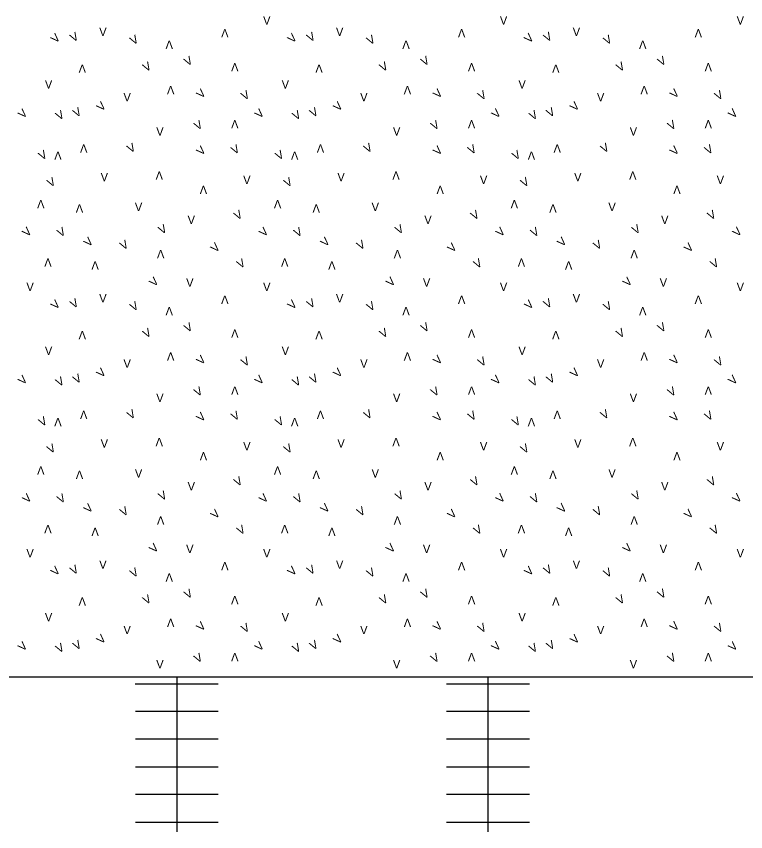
# Model space of a CAD drawing. Extents: x 1007 to 1035.5, y 1000.5 to 1021.5.
# Drawn here: x 1020.634 to 1022.393, y 1009.125 to 1011.089 of the extents above; entities that cross this region are included whole.
import ezdxf

# ---------------------------------------------------------------- set-up
doc = ezdxf.new("R2010")
doc.units = 0
doc.layers.add('Level 1', color=7, linetype='Continuous')
doc.layers.add('Level 2', color=7, linetype='Continuous')

msp = doc.modelspace()

# ---------------------------------------------------------------- linework, layer by layer
at = {"layer": 'Level 1'}
for p, q in [((1028.0419, 1009.4968), (1019.5419, 1009.4968)), ((1020.9213, 1009.4813), (1021.1213, 1009.4813)), ((1021.6713, 1009.4813), (1021.8713, 1009.4813)), ((1020.9214, 1009.4147), (1021.1213, 1009.4147)), ((1021.6714, 1009.4147), (1021.8713, 1009.4147)), ((1020.9214, 1009.348), (1021.1213, 1009.348)), ((1021.6714, 1009.348), (1021.8713, 1009.348)), ((1020.9214, 1009.2813), (1021.1213, 1009.2813)), ((1021.6714, 1009.2813), (1021.8713, 1009.2813)), ((1020.9214, 1009.2147), (1021.1213, 1009.2147)), ((1021.6714, 1009.2147), (1021.8713, 1009.2147)), ((1020.9214, 1009.148), (1021.1213, 1009.148)), ((1021.6714, 1009.148), (1021.8713, 1009.148))]:
    msp.add_line(p, q, dxfattribs=at)
at = {"layer": 'Level 2'}
for p, q in [((1021.0213, 1009.4968), (1021.0213, 1009.1247)), ((1021.7713, 1009.4968), (1021.7713, 1009.1247))]:
    msp.add_line(p, q, dxfattribs=at)

# ---------------------------------------------------------------- texts
at = {"layer": 'Level 1'}
for p in [(1021.2293, 1011.0692), (1021.8, 1011.0692), (1022.3707, 1011.0692), (1020.8343, 1011.0417), (1021.4049, 1011.0417), (1021.9756, 1011.0417), (1020.7033, 1010.9152), (1021.274, 1010.9152), (1021.8447, 1010.9152), (1020.8927, 1010.8843), (1021.4633, 1010.8843), (1022.034, 1010.8843), (1020.9717, 1010.8018), (1021.5423, 1010.8018), (1022.113, 1010.8018), (1020.8377, 1010.6919), (1021.1813, 1010.685), (1021.4083, 1010.6919), (1021.7519, 1010.685), (1021.979, 1010.6919), (1022.3226, 1010.685), (1020.9202, 1010.6198), (1021.4908, 1010.6198), (1022.0615, 1010.6198), (1021.0473, 1010.5888), (1021.6179, 1010.5888), (1022.1886, 1010.5888), (1020.6587, 1010.4273), (1021.0438, 1010.4377), (1021.2293, 1010.4273), (1021.6145, 1010.4377), (1021.8, 1010.4273), (1022.1852, 1010.4377), (1022.3707, 1010.4273), (1020.8343, 1010.3998), (1021.4049, 1010.3998), (1021.9756, 1010.3998), (1020.7033, 1010.2733), (1021.274, 1010.2733), (1021.8447, 1010.2733), (1020.8927, 1010.2424), (1021.4633, 1010.2424), (1022.034, 1010.2424), (1020.9717, 1010.16), (1021.5423, 1010.16), (1022.113, 1010.16), (1020.8377, 1010.0501), (1021.4083, 1010.0501), (1021.979, 1010.0501), (1021.1813, 1010.0432), (1021.7519, 1010.0432), (1022.3226, 1010.0432), (1020.9202, 1009.9779), (1021.4908, 1009.9779), (1022.0615, 1009.9779), (1021.0473, 1009.947), (1021.6179, 1009.947), (1022.1886, 1009.947), (1021.0438, 1009.7958), (1021.6145, 1009.7958), (1022.1852, 1009.7958), (1020.6587, 1009.7855), (1021.2293, 1009.7855), (1021.8, 1009.7855), (1022.3707, 1009.7855), (1020.8343, 1009.758), (1021.4049, 1009.758), (1021.9756, 1009.758), (1020.7033, 1009.6315), (1021.274, 1009.6315), (1021.8447, 1009.6315), (1020.8927, 1009.6006), (1021.4633, 1009.6006), (1022.034, 1009.6006), (1020.9717, 1009.5182), (1021.5423, 1009.5182), (1022.113, 1009.5182)]:
    msp.add_text('V', height=0.02, dxfattribs=at).set_placement(p)
for rotation, p in [(45, (1020.7294, 1011.0229)), (30, (1020.7713, 1011.0262)), (180, (1021.146, 1011.0583)), (45, (1021.3001, 1011.0229)), (30, (1021.342, 1011.0262)), (180, (1021.7167, 1011.0583)), (45, (1021.8708, 1011.0229)), (30, (1021.9127, 1011.0262)), (180, (1022.2873, 1011.0583)), (30, (1020.9157, 1011.0193)), (180, (1021.012, 1011.0308)), (30, (1021.4863, 1011.0193)), (180, (1021.5827, 1011.0308)), (30, (1022.057, 1011.0193)), (180, (1022.1533, 1011.0308)), (30, (1021.0463, 1010.9683)), (30, (1021.6169, 1010.9683)), (30, (1022.1876, 1010.9683)), (180, (1020.8024, 1010.973)), (30, (1020.9466, 1010.9546)), (180, (1021.17, 1010.9764)), (180, (1021.3731, 1010.973)), (30, (1021.5173, 1010.9546)), (180, (1021.7407, 1010.9764)), (180, (1021.9438, 1010.973)), (30, (1022.0879, 1010.9546)), (180, (1022.3113, 1010.9764)), (180, (1021.0154, 1010.9214)), (45, (1021.0803, 1010.8896)), (180, (1021.5861, 1010.9214)), (45, (1021.6509, 1010.8896)), (180, (1022.1568, 1010.9214)), (45, (1022.2216, 1010.8896)), (30, (1021.1837, 1010.8858)), (30, (1021.7543, 1010.8858)), (30, (1022.325, 1010.8858)), (45, (1020.8398, 1010.8587)), (45, (1021.4104, 1010.8587)), (45, (1021.9811, 1010.8587)), (45, (1020.6504, 1010.8414)), (30, (1020.7367, 1010.8378)), (30, (1020.7783, 1010.8447)), (45, (1021.2211, 1010.8414)), (30, (1021.3073, 1010.8378)), (30, (1021.3489, 1010.8447)), (45, (1021.7918, 1010.8414)), (30, (1021.878, 1010.8378)), (30, (1021.9196, 1010.8447)), (45, (1022.3624, 1010.8414)), (30, (1021.0703, 1010.8138)), (180, (1021.17, 1010.839)), (30, (1021.6409, 1010.8138)), (180, (1021.7407, 1010.839)), (30, (1022.2116, 1010.8138)), (180, (1022.3113, 1010.839)), (180, (1020.8058, 1010.7806)), (30, (1020.9088, 1010.7588)), (45, (1021.0803, 1010.7522)), (30, (1021.1596, 1010.7553)), (180, (1021.3765, 1010.7806)), (30, (1021.4794, 1010.7588)), (45, (1021.6509, 1010.7522)), (30, (1021.7303, 1010.7553)), (180, (1021.9472, 1010.7806)), (30, (1022.0501, 1010.7588)), (45, (1022.2216, 1010.7522)), (30, (1022.3009, 1010.7553)), (30, (1020.6954, 1010.7416)), (180, (1020.7437, 1010.7634)), (30, (1021.2661, 1010.7416)), (180, (1021.3143, 1010.7634)), (30, (1021.8368, 1010.7416)), (180, (1021.885, 1010.7634)), (30, (1020.716, 1010.6763)), (180, (1020.9879, 1010.7153)), (30, (1021.2867, 1010.6763)), (180, (1021.5586, 1010.7153)), (30, (1021.8573, 1010.6763)), (180, (1022.1293, 1010.7153)), (180, (1021.0944, 1010.681)), (180, (1021.6651, 1010.681)), (180, (1022.2358, 1010.681)), (180, (1020.7024, 1010.6466)), (180, (1021.2731, 1010.6466)), (180, (1021.8438, 1010.6466)), (180, (1020.7956, 1010.6363)), (30, (1021.1664, 1010.5973)), (180, (1021.3663, 1010.6363)), (30, (1021.7371, 1010.5973)), (180, (1021.9369, 1010.6363)), (30, (1022.3078, 1010.5973)), (45, (1020.6607, 1010.5563)), (30, (1020.7401, 1010.5561)), (30, (1020.9843, 1010.5629)), (45, (1021.2313, 1010.5563)), (30, (1021.3108, 1010.5561)), (30, (1021.555, 1010.5629)), (45, (1021.802, 1010.5563)), (30, (1021.8814, 1010.5561)), (30, (1022.1257, 1010.5629)), (45, (1022.3727, 1010.5563)), (45, (1020.8088, 1010.5323)), (45, (1021.3795, 1010.5323)), (45, (1021.9502, 1010.5323)), (30, (1020.8916, 1010.5252)), (45, (1021.1146, 1010.5185)), (30, (1021.4623, 1010.5252)), (45, (1021.6853, 1010.5185)), (30, (1022.0329, 1010.5252)), (45, (1022.2559, 1010.5185)), (180, (1020.9913, 1010.5263)), (180, (1021.562, 1010.5263)), (180, (1022.1327, 1010.5263)), (180, (1020.7196, 1010.5058)), (30, (1021.1733, 1010.4805)), (180, (1021.2903, 1010.5058)), (30, (1021.744, 1010.4805)), (180, (1021.8609, 1010.5058)), (30, (1022.3147, 1010.4805)), (180, (1020.8333, 1010.4989)), (180, (1021.404, 1010.4989)), (180, (1021.9747, 1010.4989)), (45, (1020.9668, 1010.4361)), (45, (1021.5375, 1010.4361)), (45, (1022.1082, 1010.4361)), (45, (1020.7294, 1010.3811)), (30, (1020.7713, 1010.3843)), (30, (1020.9157, 1010.3774)), (180, (1021.146, 1010.4164)), (45, (1021.3001, 1010.3811)), (30, (1021.342, 1010.3843)), (30, (1021.4863, 1010.3774)), (180, (1021.7167, 1010.4164)), (45, (1021.8708, 1010.3811)), (30, (1021.9127, 1010.3843)), (30, (1022.057, 1010.3774)), (180, (1022.2873, 1010.4164)), (180, (1021.012, 1010.3889)), (180, (1021.5827, 1010.3889)), (180, (1022.1533, 1010.3889)), (30, (1021.0463, 1010.3265)), (30, (1021.6169, 1010.3265)), (30, (1022.1876, 1010.3265)), (180, (1020.8024, 1010.3312)), (30, (1020.9466, 1010.3128)), (180, (1021.17, 1010.3346)), (180, (1021.3731, 1010.3312)), (30, (1021.5173, 1010.3128)), (180, (1021.7407, 1010.3346)), (180, (1021.9438, 1010.3312)), (30, (1022.0879, 1010.3128)), (180, (1022.3113, 1010.3346)), (180, (1021.0154, 1010.2796)), (45, (1021.0803, 1010.2478)), (30, (1021.1837, 1010.244)), (180, (1021.5861, 1010.2796)), (45, (1021.6509, 1010.2478)), (30, (1021.7543, 1010.244)), (180, (1022.1568, 1010.2796)), (45, (1022.2216, 1010.2478)), (30, (1022.325, 1010.244)), (45, (1020.6504, 1010.1996)), (30, (1020.7783, 1010.2028)), (45, (1020.8398, 1010.2168)), (45, (1021.2211, 1010.1996)), (30, (1021.3489, 1010.2028)), (45, (1021.4104, 1010.2168)), (45, (1021.7918, 1010.1996)), (30, (1021.9196, 1010.2028)), (45, (1021.9811, 1010.2168)), (45, (1022.3624, 1010.1996)), (30, (1020.7367, 1010.1959)), (30, (1021.3073, 1010.1959)), (30, (1021.878, 1010.1959)), (30, (1021.0703, 1010.1719)), (180, (1021.17, 1010.1972)), (30, (1021.6409, 1010.1719)), (180, (1021.7407, 1010.1972)), (30, (1022.2116, 1010.1719)), (180, (1022.3113, 1010.1972)), (180, (1020.8058, 1010.1388)), (30, (1020.9088, 1010.1169)), (45, (1021.0803, 1010.1103)), (30, (1021.1596, 1010.1135)), (180, (1021.3765, 1010.1388)), (30, (1021.4794, 1010.1169)), (45, (1021.6509, 1010.1103)), (30, (1021.7303, 1010.1135)), (180, (1021.9472, 1010.1388)), (30, (1022.0501, 1010.1169)), (45, (1022.2216, 1010.1103)), (30, (1022.3009, 1010.1135)), (30, (1020.6954, 1010.0998)), (180, (1020.7437, 1010.1216)), (30, (1021.2661, 1010.0998)), (180, (1021.3143, 1010.1216)), (30, (1021.8368, 1010.0998)), (180, (1021.885, 1010.1216)), (180, (1020.9879, 1010.0735)), (180, (1021.5586, 1010.0735)), (180, (1022.1293, 1010.0735)), (30, (1020.716, 1010.0345)), (30, (1021.2867, 1010.0345)), (30, (1021.8573, 1010.0345)), (180, (1021.0944, 1010.0392)), (180, (1021.6651, 1010.0392)), (180, (1022.2358, 1010.0392)), (180, (1020.7024, 1010.0048)), (180, (1020.7956, 1009.9945)), (180, (1021.2731, 1010.0048)), (180, (1021.3663, 1009.9945)), (180, (1021.8438, 1010.0048)), (180, (1021.9369, 1009.9945)), (30, (1021.1664, 1009.9554)), (30, (1021.7371, 1009.9554)), (30, (1022.3078, 1009.9554)), (45, (1020.6607, 1009.9145)), (30, (1020.7401, 1009.9143)), (30, (1020.9843, 1009.9211)), (45, (1021.2313, 1009.9145)), (30, (1021.3108, 1009.9143)), (30, (1021.555, 1009.9211)), (45, (1021.802, 1009.9145)), (30, (1021.8814, 1009.9143)), (30, (1022.1257, 1009.9211)), (45, (1022.3727, 1009.9145)), (45, (1020.8088, 1009.8904)), (45, (1021.3795, 1009.8904)), (45, (1021.9502, 1009.8904)), (30, (1020.8916, 1009.8833)), (45, (1021.1146, 1009.8767)), (30, (1021.4623, 1009.8833)), (45, (1021.6853, 1009.8767)), (30, (1022.0329, 1009.8833)), (45, (1022.2559, 1009.8767)), (180, (1020.9913, 1009.8845)), (180, (1021.562, 1009.8845)), (180, (1022.1327, 1009.8845)), (180, (1020.7196, 1009.8639)), (180, (1020.8333, 1009.8571)), (30, (1021.1733, 1009.8387)), (180, (1021.2903, 1009.8639)), (180, (1021.404, 1009.8571)), (30, (1021.744, 1009.8387)), (180, (1021.8609, 1009.8639)), (180, (1021.9747, 1009.8571)), (30, (1022.3147, 1009.8387)), (45, (1020.9668, 1009.7943)), (45, (1021.5375, 1009.7943)), (45, (1022.1082, 1009.7943)), (180, (1021.146, 1009.7746)), (180, (1021.7167, 1009.7746)), (180, (1022.2873, 1009.7746)), (45, (1020.7294, 1009.7393)), (30, (1020.7713, 1009.7425)), (30, (1020.9157, 1009.7356)), (45, (1021.3001, 1009.7393)), (30, (1021.342, 1009.7425)), (30, (1021.4863, 1009.7356)), (45, (1021.8708, 1009.7393)), (30, (1021.9127, 1009.7425)), (30, (1022.057, 1009.7356)), (180, (1021.012, 1009.7471)), (180, (1021.5827, 1009.7471)), (180, (1022.1533, 1009.7471)), (30, (1020.9466, 1009.6709)), (30, (1021.0463, 1009.6847)), (30, (1021.5173, 1009.6709)), (30, (1021.6169, 1009.6847)), (30, (1022.0879, 1009.6709)), (30, (1022.1876, 1009.6847)), (180, (1020.8024, 1009.6893)), (180, (1021.17, 1009.6928)), (180, (1021.3731, 1009.6893)), (180, (1021.7407, 1009.6928)), (180, (1021.9438, 1009.6893)), (180, (1022.3113, 1009.6928)), (180, (1021.0154, 1009.6378)), (180, (1021.5861, 1009.6378)), (180, (1022.1568, 1009.6378)), (45, (1021.0803, 1009.6059)), (30, (1021.1837, 1009.6022)), (45, (1021.6509, 1009.6059)), (30, (1021.7543, 1009.6022)), (45, (1022.2216, 1009.6059)), (30, (1022.325, 1009.6022)), (45, (1020.8398, 1009.575)), (45, (1021.4104, 1009.575)), (45, (1021.9811, 1009.575)), (45, (1020.6504, 1009.5578)), (30, (1020.7367, 1009.5541)), (30, (1020.7783, 1009.561)), (45, (1021.2211, 1009.5578)), (30, (1021.3073, 1009.5541)), (30, (1021.3489, 1009.561)), (45, (1021.7918, 1009.5578)), (30, (1021.878, 1009.5541)), (30, (1021.9196, 1009.561)), (45, (1022.3624, 1009.5578)), (30, (1021.0703, 1009.5301)), (180, (1021.17, 1009.5553)), (30, (1021.6409, 1009.5301)), (180, (1021.7407, 1009.5553)), (30, (1022.2116, 1009.5301)), (180, (1022.3113, 1009.5553))]:
    msp.add_text('V', height=0.02, rotation=rotation, dxfattribs=at).set_placement(p)

doc.saveas('drawing.dxf')
